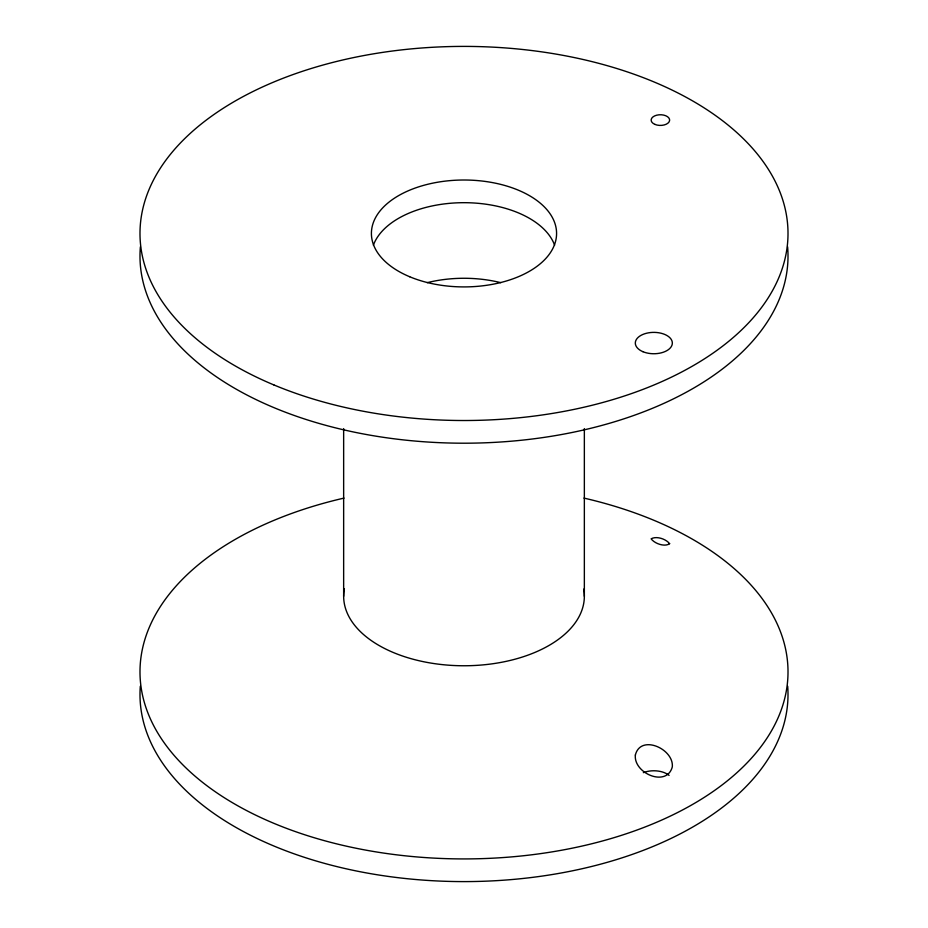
<?xml version="1.0" encoding="UTF-8"?>
<svg xmlns="http://www.w3.org/2000/svg" width="928" height="928" viewBox="0 0 928 928"><rect width="100%" height="100%" fill="white"/><g stroke="black" fill="none" stroke-linecap="round" stroke-linejoin="round"><path stroke-width="1.39" d="M584.35 428.585L584.35 596.275M343.65 428.585L343.65 596.275M583.967 498.092A324.011 187.062 0 0 1 721.926 785.076A324.011 187.062 0 0 1 206.074 785.076A324.011 187.062 0 0 1 344.033 498.092M583.7 589.094A120.35 69.484 0 0 1 463.629 665.759A120.35 69.484 0 0 1 344.381 588.677M643.336 772.653A18.514 10.684 0 0 1 669.088 775.402M787.605 246.79A324.011 187.062 0 0 1 464 443.201A324.011 187.062 0 0 1 140.395 246.79M373.392 245.189A92.568 53.441 0 0 1 464 202.687A92.568 53.441 0 0 1 554.608 245.189M427.228 282.669A92.568 53.441 0 0 1 500.772 282.669M787.686 686.244A324.011 187.062 0 0 1 464 881.6A324.011 187.062 0 0 1 140.314 686.244M669.633 543.692C664.703 547.242 654.611 543.599 651.12 538.832C656.444 535.758 665.886 538.924 669.633 543.692M635.367 755.009C633.36 773.21 666.71 787.698 672.301 766.911C674.076 748.977 640.668 733.874 635.367 755.009M273.888 384.934A324.011 187.062 0 0 0 786.271 252.787A324.011 187.062 0 0 0 331.841 62.663A324.011 187.062 0 0 0 273.888 384.934M409.677 276.741A92.568 53.441 0 0 0 556.081 238.983A92.568 53.441 0 0 0 426.242 184.66A92.568 53.441 0 0 0 409.677 276.741M654.948 124.41A9.257 5.348 0 0 0 669.587 120.64A9.257 5.348 0 0 0 656.606 115.211A9.257 5.348 0 0 0 654.948 124.41M642.965 351.712A18.514 10.684 0 0 0 672.243 344.16A18.514 10.684 0 0 0 646.282 333.303A18.514 10.684 0 0 0 642.965 351.712"/></g></svg>
